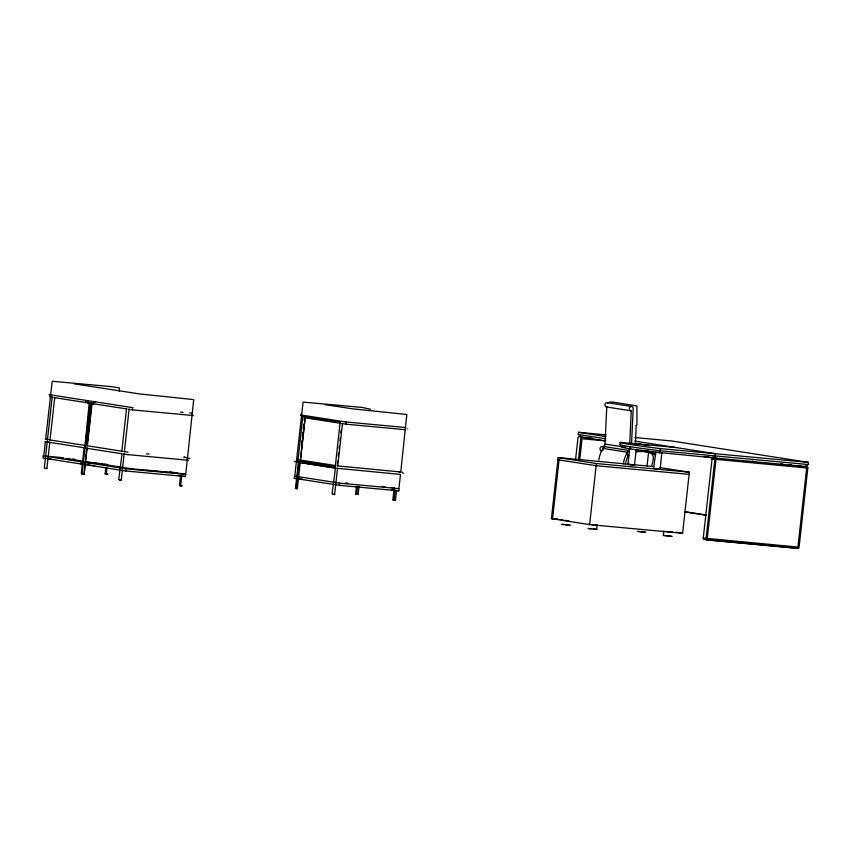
<?xml version="1.0" encoding="UTF-8"?>
<svg xmlns="http://www.w3.org/2000/svg" width="851" height="851" viewBox="0 0 851 851"><rect width="100%" height="100%" fill="white"/><g stroke="black" fill="none" stroke-linecap="round" stroke-linejoin="round"><path stroke-width="1.28" d="M598.806 460.019A26.615 22.637 -81.1 0 1 602.965 448.403L604.391 446.296A3.202 2.723 -81.1 0 0 604.987 444.084L606.763 407.001L631.219 410.842L629.761 444.052M635.41 444.69L636.176 425.404M631.57 443.456L633.155 408.842A2.191 1.862 -81.1 0 0 631.538 406.48L607.018 402.651M43.241 455.849L43.007 458.029L125.927 471.007L185.444 476.539L185.678 474.358L169.413 471.784M50.081 395.843L49.964 396.938L52.379 397.311M43.933 454.711L45.38 441.658M45.667 439.052L52.209 381.28L111.194 386.609L119.438 387.96L119.374 391.077M44.369 467.72L47.262 441.552M47.411 440.212L52.198 396.843M45.975 468.475L46.901 468.561L49.794 442.392L47.358 442.126M84.94 445.413L50.018 439.956L54.73 397.683L53.794 397.598M87.77 402.853L88.004 400.672L87.079 400.587A1.096 0.936 -81.1 0 1 87.823 401.204M84.1 447.871L81.334 472.954A1.096 0.936 -81.1 0 0 82.143 474.124L84.217 474.39L87.132 447.945M83.93 474.358L86.823 448.19M92.153 402.427L87.366 445.796L85.887 445.796L90.578 403.225L91.11 403.427M88.302 462.891L88.057 465.071L94.663 465.688M105.162 473.901L107.715 474.198L105.162 473.901L105.832 467.805M106.301 474.081L106.971 467.986M118.714 479.358L122.065 453.753M121.757 451.838L126.544 408.48M120.321 480.102L121.246 480.198L124.14 454.019L123.204 453.934M128.033 452.158L124.406 451.594L129.075 409.32L128.139 409.225M125.927 471.007L126.171 468.827L84.77 462.338M179.508 485.538L182.061 485.836L179.508 485.538L180.582 475.783M180.646 485.719L181.72 475.954L178.029 475.379M185.869 473.145L193.72 399.587L139.724 393.96L74.388 383.886M294.265 478.273L294.499 476.092L339.56 483.134L399.076 488.665L398.832 490.846L339.315 485.315L294.265 478.273L302.19 479.007M294.829 475.518L303.094 402.097L362.079 407.427L370.547 409.278M335.092 467.954L300.212 462.497L297.329 488.665L296.074 488.474L299.105 462.04L294.18 461.348M301.626 444.062L302.062 440.148M302.499 436.223L302.924 432.297M303.36 428.372L303.796 424.447M304.222 420.532L304.52 417.915M335.358 465.518L300.446 460.061L305.105 417.788L304.222 417.703M300.477 460.061L305.147 417.788L340.028 423.245M332.103 493.665L335.454 468.071M337.347 464.284L337.783 460.359M338.219 456.434L338.655 452.519M339.081 448.594L339.368 445.977M339.953 440.744L340.24 438.137M340.815 432.904L341.102 430.287M333.709 494.42L334.634 494.505L337.528 468.337L336.592 468.241M398.396 471.614L400.821 471.997L337.794 465.901L342.464 423.628L341.528 423.543M339.315 485.315L339.56 483.134M405.48 429.712L346.091 424.192L346.208 423.096M359.058 486.453L358.154 494.314L355.601 494.016L356.431 486.453M356.739 494.197L357.601 486.336M396.492 490.984L395.481 500.143L392.896 499.845L393.97 490.091M394.034 500.026L395.109 490.272M398.991 488.038L400.427 474.996M400.715 472.39L406.831 414.48L353.122 408.895L325.284 404.693M660.057 467.603L689.353 472.188L682.619 533.258L589.626 524.61L551.416 518.631L558.16 457.572L653.696 466.614M559.054 459.923L552.554 518.812L557.724 519.291M575.521 459.955L577.978 437.765A1.096 0.936 -81.1 0 1 579.02 436.765L581.669 437.01M605.114 440.786L581.095 437.031L578.34 434.499L578.574 432.319L606.082 434.872M578.382 460.402L580.829 438.212A1.096 0.936 -81.1 0 1 581.882 437.212L591.966 438.148M579.733 459.742L582.052 438.733L605.816 440.935M589.626 524.61L596.37 463.54L558.16 457.572M591.137 528.694L588.02 528.471L596.742 529.428L597.051 525.014M634.92 441.126L715.457 453.721L715.223 455.902L711.957 457.732L648.441 451.445A64.506 1.798 6.3 0 1 622.294 447.36L619.985 444.52L620.23 442.339L675.534 447.477M627.155 452.828L627.123 453.689A2.191 1.862 -81.1 0 0 627.847 455.094L628.272 455.349A2.191 1.862 -81.1 0 0 629.229 455.434M636.144 449.998L634.484 465.103L627.942 464.38L629.74 448.03M647.058 465.986L648.643 451.551M661.823 452.721L660.153 469.114L656.961 468.858L653.6 468.39L655.802 452.041M620.23 442.339A69.676 1.947 6.3 0 0 660.153 448.583L659.61 452.86M666.461 535.694L672.067 536.428L663.344 535.47L663.823 531.109M714.042 457.817L713.117 457.732A1.096 0.936 -81 0 0 712.064 458.742L703.224 538.332A1.096 0.936 -81 0 0 704.032 539.502L795.153 547.98A1.096 0.936 -81.1 0 0 795.855 547.725M707.255 538.619L716.127 458.189L711.415 457.412M806.663 467.976L797.94 547.055L703.245 538.066M804.972 466.38L808.205 464.55L808.45 462.37L671.567 440.956L634.889 437.552M625.187 464.029L628.091 455.242M627.134 453.083L627.836 451.626L629.176 451.115M407.672 428.883L407.672 428.957M85.462 401.512L85.653 402.3L89.238 402.863L84.781 447.658M629.517 448.179A3.202 2.723 -81.1 0 1 628.91 450.126L626.485 454.019A26.615 22.637 -81.1 0 0 623.326 463.859M131.926 469.007L131.469 468.763M176.561 473.156L177.157 473.018M661.865 452.775L657.121 452.306M627.942 464.38L634.484 465.103M588.615 524.088L589.86 524.344M597.104 525.078L591.849 524.588M663.344 535.47L665.418 535.587M609.529 402.129L612.454 402.002L636.931 405.948L636.952 425.043L636.144 425.447M86.504 400.502L85.462 401.491M607.018 406.98L606.529 407.012A2.191 1.862 -81.1 0 1 605.04 404.097A2.191 1.862 -81.1 0 1 607.912 403.023M631.219 410.842L631.059 410.842A2.191 1.862 -81.1 0 1 629.442 408.491A2.191 1.862 -81.1 0 1 631.538 406.48M94.769 401.789C92.387 402.257 96.291 406.055 90.078 402.768L85.174 447.222M99.418 463.721L102.024 463.965M672.428 532.088L666.099 531.471M637.633 531.364L645.824 532.322L638.303 531.407M298.169 461.965L299.105 462.04M563.862 524.482L561.788 524.365L570.51 525.322L564.904 524.588M301.275 415.788A1.096 0.936 -81.1 0 0 300.467 414.894L301.392 414.98M660.153 448.583L808.45 462.37M621.645 446.924L625.581 447.286L604.987 444.084M808.205 464.55L659.908 450.764A69.676 1.947 6.3 0 1 619.985 444.52M300.467 414.894L345.4 421.926L405.725 427.532M50.018 395.29A1.096 0.936 -81.1 0 0 49.273 394.673L50.198 394.758M752.093 461.359L754.709 461.604M780.718 464.018L783.048 464.231M788.824 464.774L791.451 465.018M798.004 465.625L800.706 465.869M95.131 401.778L94.195 401.693A1.096 0.936 -81.1 0 1 94.823 402.076M713.191 459.104L712.032 458.997L807.822 468.082M90.834 403.395L92.036 403.512M49.273 394.673L132.937 407.703M180.455 412.118L183.093 412.363M189.699 412.98L192.337 413.224M132.341 409.884L193.528 415.575M596.37 463.54L689.353 472.188M689.119 474.369L596.125 465.72L557.916 459.753M299.552 459.976L300.446 460.061M336.868 465.816L337.794 465.901M47.933 439.456L45.294 439.212L47.709 439.595M49.124 439.871L50.06 439.956M400.544 474.422L337.528 468.337M123.469 451.509L124.406 451.594M146.51 453.881L149.148 454.126M127.405 454.594L188.592 460.285M345.442 482.996L348.07 483.24M382.205 486.421L384.822 486.666M63.623 457.742L43.124 455.838L81.228 461.785L80.866 463.955L87.589 464.582M69.654 458.849L65.75 458.487L82.504 461.104M72.261 459.093L74.856 459.327M46.975 458.402L50.943 458.763M85.036 462.146L101.875 463.71M104.492 464.189L107.226 464.444M102.546 464.242L107.79 464.72M131.682 468.795L175.827 472.901M146.372 470.348L148.989 470.592M155.552 471.209L158.18 471.454M164.743 472.06L167.37 472.305M172.625 472.794L175.253 473.039M126.171 468.827L185.678 474.358M295.254 488.4L296.18 488.485M355.601 494.016L358.186 494.303M297.329 488.665L296.393 488.58A1.096 0.936 -81.1 0 1 295.584 487.4L298.35 462.327L334.975 468.05M332.571 494.24L333.496 494.325M392.896 499.845L395.481 500.143M44.826 468.295L45.763 468.38M81.866 474.092L82.792 474.177M551.416 518.631L557.873 519.227M560.298 519.535L562.883 519.77M119.172 479.932L120.108 480.017M568.904 520.833L564.543 520.355M593.402 528.939L596.742 529.428M658.44 468.848L660.153 469.114M630.761 448.2L629.878 448.062M578.574 432.319L606.093 436.616M578.34 434.499L605.848 438.797M634.676 443.307L649.09 445.562M706.17 456.593L708.798 456.998M704.096 456.498L711.957 457.732M604.178 446.594L628.698 450.424M602.965 448.403L627.495 452.243M342.464 423.628L346.091 424.192M54.687 397.672L89.6 403.14M126.639 408.937L91.717 403.48L87.047 445.754L121.97 451.211M129.075 409.32L132.692 409.884M686.714 511.951L706.383 515.025M684.683 511.93L705.67 515.206M296.488 459.444L298.393 459.742M391.62 487.506L394.215 487.91M676.226 532.258L682.619 533.258M391.396 489.687L398.832 490.846M45.029 441.648L84.664 447.839M124.14 454.019L127.756 454.594M333.379 494.314L334.634 494.505M182.965 476.156L185.444 476.539M86.228 461.689L130.405 468.593M45.646 468.369L46.901 468.561M82.675 474.167L84.217 474.39M119.991 480.007L121.246 480.198M121.587 453.743L84.962 448.02L82.196 473.092A1.096 0.936 -81.1 0 0 83.004 474.273M402.321 472.167L403.289 473.379M184.965 457.264L183.805 457.115L189.816 458.508M715.223 455.902L715.702 458.083L807.035 466.646A1.096 0.936 -81.1 0 1 807.844 467.816L799.057 547.427A1.096 0.936 -81.1 0 1 798.015 548.427L706.883 539.949A1.096 0.936 -81.1 0 1 706.075 538.779L714.861 459.178A1.096 0.936 -81.1 0 1 715.914 458.168M132.011 407.618A1.096 0.936 -81.1 0 1 132.628 407.991M345.4 421.926A1.096 0.936 -81.1 0 1 346.144 422.543M635.718 450.073A53.517 45.518 -81.1 0 1 637.91 449.966M655.727 454.062A6.882 5.861 -81.1 0 0 653.621 452.338A53.517 45.518 -81.1 0 0 651.526 451.721M652.908 453.615A6.882 5.861 -81.1 0 1 653.302 454.211M636.346 450.732A53.517 45.518 -81.1 0 1 642.909 450.424M645.09 450.562A53.517 45.518 -81.1 0 1 649.398 451.211M602.114 450.934A2.191 1.862 -81.1 0 1 600.008 449.179L600.136 448.051A2.191 1.862 -81.1 0 1 601.625 446.637L602.104 446.605A53.517 45.518 -81.1 0 1 604.231 446.137M602.987 450.168A2.191 1.862 -81.1 0 1 602.859 449.626L602.987 448.498A2.191 1.862 -81.1 0 1 604.476 447.073M655.621 455.849A5.787 4.925 -81.1 0 0 653.728 453.636L651.27 452.785A52.56 44.709 -81.1 0 0 644.994 451.658L644.941 451.658A52.496 44.646 -81.1 0 0 636.41 451.817M651.898 465.306A50.666 43.093 -81.1 0 0 653.004 460.625L653.334 458.529A5.787 4.925 -81.1 0 0 650.909 453.189L648.451 452.338A52.56 44.709 -81.1 0 0 644.271 451.477M302.839 416.437L297.935 460.891L335.241 466.731L340.155 422.277L302.839 416.437"/></g></svg>
